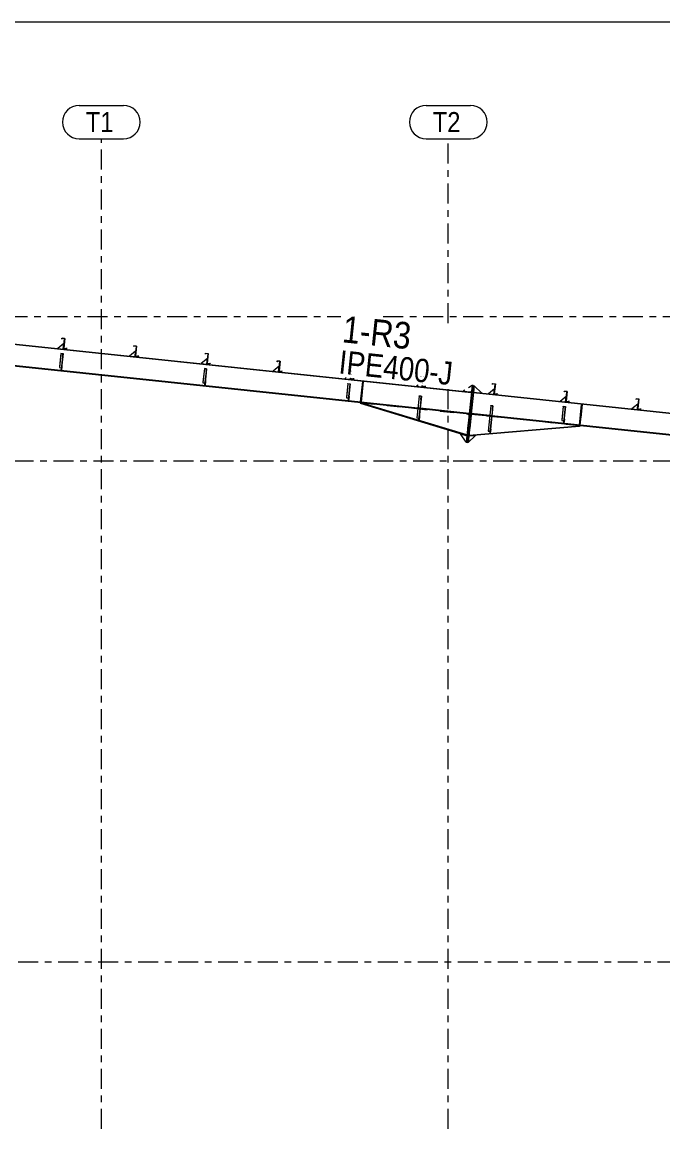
# Model space of a CAD drawing. Header units: millimetres. Extents: x -49 to 773, y -77 to 497.
# Drawn here: x 388.5 to 484.7, y 331.4 to 497.4 of the extents above; entities that cross this region are included whole.
import ezdxf

# ---------------------------------------------------------------- set-up
doc = ezdxf.new("R2010")
doc.units = ezdxf.units.MM
for name, pattern in [('XKITLINE00', [0]), ('XKITLINE02', [4, 2, -2]), ('XKITLINE03', [6, 3, -1, 1, -1])]:
    doc.linetypes.add(name, pattern=pattern)
for name, color, linetype, lineweight in [('DrawingSheet', 5, 'Continuous', 0), ('Part', 2, 'Continuous', 0), ('PartMark', 7, 'Continuous', 0), ('S-grid', 1, 'Continuous', 0)]:
    doc.layers.add(name, color=color, linetype=linetype, lineweight=lineweight)
doc.styles.add('ARIAL', font='ARIAL.TTF')

# ---------------------------------------------------------------- blocks, each defined once
blk = doc.blocks.new('*A371')
at = {"layer": 'Part'}
blk.add_hatch(color=3, dxfattribs=at).paths.add_polyline_path([(458.85, 439.88), (458.86, 439.91), (459.19, 439.87), (459.13, 439.3), (459.11, 439.3), (459.17, 439.85)], flags=17)
blk = doc.blocks.new('*A372')
at = {"layer": 'Part'}
blk.add_hatch(color=3, dxfattribs=at).paths.add_polyline_path([(469.73, 439.77), (469.74, 439.79), (470.07, 439.75), (470.02, 439.33), (470.01, 439.33), (470.05, 439.73)], flags=17)
blk = doc.blocks.new('*A377')
at = {"layer": 'Part'}
blk.add_hatch(color=3, dxfattribs=at).paths.add_polyline_path([(415.87, 445.45), (415.87, 445.47), (416.2, 445.43), (416.16, 445.01), (416.14, 445.02), (416.18, 445.42)], flags=17)
blk = doc.blocks.new('*A378')
at = {"layer": 'Part'}
blk.add_hatch(color=3, dxfattribs=at).paths.add_polyline_path([(394.32, 447.72), (394.32, 447.74), (394.65, 447.71), (394.61, 447.29), (394.59, 447.29), (394.63, 447.69)], flags=17)
blk = doc.blocks.new('*A397')
at = {"layer": 'Part'}
blk.add_hatch(color=3, dxfattribs=at).paths.add_polyline_path([(416.68, 446.17), (416.69, 446.28), (416.71, 446.28), (416.69, 446.15), (416.28, 446.2), (416.44, 447.69), (416.05, 447.73), (416.04, 447.62), (416.03, 447.62), (416.04, 447.75), (416.45, 447.7), (416.3, 446.21)], flags=17)
blk = doc.blocks.new('*A398')
at = {"layer": 'Part'}
blk.add_hatch(color=3, dxfattribs=at).paths.add_polyline_path([(405.91, 447.31), (405.92, 447.42), (405.93, 447.41), (405.92, 447.29), (405.51, 447.33), (405.66, 448.83), (405.28, 448.87), (405.27, 448.76), (405.25, 448.76), (405.27, 448.88), (405.68, 448.84), (405.52, 447.35)], flags=17)
blk = doc.blocks.new('*A399')
at = {"layer": 'Part'}
blk.add_hatch(color=3, dxfattribs=at).paths.add_polyline_path([(405.91, 447.31), (405.92, 447.42), (405.93, 447.41), (405.92, 447.29), (405.51, 447.33), (405.66, 448.83), (405.28, 448.87), (405.27, 448.76), (405.25, 448.76), (405.27, 448.88), (405.68, 448.84), (405.52, 447.35)], flags=17)
blk = doc.blocks.new('*A400')
at = {"layer": 'Part'}
blk.add_hatch(color=3, dxfattribs=at).paths.add_polyline_path([(395.13, 448.44), (395.15, 448.55), (395.16, 448.55), (395.15, 448.43), (394.73, 448.47), (394.89, 449.96), (394.51, 450), (394.49, 449.89), (394.48, 449.9), (394.49, 450.02), (394.91, 449.98), (394.75, 448.48)], flags=17)
blk = doc.blocks.new('*A401')
at = {"layer": 'Part'}
blk.add_hatch(color=3, dxfattribs=at).paths.add_polyline_path([(395.13, 448.44), (395.15, 448.55), (395.16, 448.55), (395.15, 448.43), (394.73, 448.47), (394.89, 449.96), (394.51, 450), (394.49, 449.89), (394.48, 449.9), (394.49, 450.02), (394.91, 449.98), (394.75, 448.48)], flags=17)
blk = doc.blocks.new('*A411')
at = {"layer": 'Part'}
blk.add_hatch(color=3, dxfattribs=at).paths.add_polyline_path([(416.68, 446.17), (416.69, 446.28), (416.71, 446.28), (416.69, 446.15), (416.28, 446.2), (416.44, 447.69), (416.05, 447.73), (416.04, 447.62), (416.03, 447.62), (416.04, 447.75), (416.45, 447.7), (416.3, 446.21)], flags=17)
blk = doc.blocks.new('*A426')
at = {"layer": 'Part'}
blk.add_hatch(color=3, dxfattribs=at).paths.add_polyline_path([(481.32, 439.35), (481.33, 439.46), (481.35, 439.46), (481.34, 439.33), (480.92, 439.38), (481.08, 440.87), (480.69, 440.91), (480.68, 440.8), (480.67, 440.8), (480.68, 440.93), (481.1, 440.89), (480.94, 439.39)], flags=17)
blk = doc.blocks.new('*A427')
at = {"layer": 'Part'}
blk.add_hatch(color=3, dxfattribs=at).paths.add_polyline_path([(481.32, 439.35), (481.33, 439.46), (481.35, 439.46), (481.34, 439.33), (480.92, 439.38), (481.08, 440.87), (480.69, 440.91), (480.68, 440.8), (480.67, 440.8), (480.68, 440.93), (481.1, 440.89), (480.94, 439.39)], flags=17)
blk = doc.blocks.new('*A428')
at = {"layer": 'Part'}
blk.add_hatch(color=3, dxfattribs=at).paths.add_polyline_path([(470.55, 440.49), (470.56, 440.6), (470.58, 440.6), (470.56, 440.47), (470.15, 440.51), (470.31, 442.01), (469.92, 442.05), (469.91, 441.94), (469.89, 441.94), (469.91, 442.07), (470.32, 442.02), (470.16, 440.53)], flags=17)
blk = doc.blocks.new('*A429')
at = {"layer": 'Part'}
blk.add_hatch(color=3, dxfattribs=at).paths.add_polyline_path([(470.55, 440.49), (470.56, 440.6), (470.58, 440.6), (470.56, 440.47), (470.15, 440.51), (470.31, 442.01), (469.92, 442.05), (469.91, 441.94), (469.89, 441.94), (469.91, 442.07), (470.32, 442.02), (470.16, 440.53)], flags=17)
blk = doc.blocks.new('*A430')
at = {"layer": 'Part'}
blk.add_hatch(color=3, dxfattribs=at).paths.add_polyline_path([(459.78, 441.62), (459.79, 441.73), (459.8, 441.73), (459.79, 441.61), (459.37, 441.65), (459.53, 443.14), (459.15, 443.19), (459.14, 443.08), (459.12, 443.08), (459.13, 443.2), (459.55, 443.16), (459.39, 441.66)], flags=17)
blk = doc.blocks.new('*A431')
at = {"layer": 'Part'}
blk.add_hatch(color=3, dxfattribs=at).paths.add_polyline_path([(459.78, 441.62), (459.79, 441.73), (459.8, 441.73), (459.79, 441.61), (459.37, 441.65), (459.53, 443.14), (459.15, 443.19), (459.14, 443.08), (459.12, 443.08), (459.13, 443.2), (459.55, 443.16), (459.39, 441.66)], flags=17)
blk = doc.blocks.new('*A434')
at = {"layer": 'Part'}
blk.add_hatch(color=3, dxfattribs=at).paths.add_polyline_path([(449, 442.76), (449.01, 442.87), (449.03, 442.87), (449.02, 442.74), (448.6, 442.79), (448.76, 444.28), (448.37, 444.32), (448.36, 444.21), (448.35, 444.21), (448.36, 444.34), (448.77, 444.29), (448.62, 442.8)], flags=17)
blk = doc.blocks.new('*A435')
at = {"layer": 'Part'}
blk.add_hatch(color=3, dxfattribs=at).paths.add_polyline_path([(449, 442.76), (449.01, 442.87), (449.03, 442.87), (449.02, 442.74), (448.6, 442.79), (448.76, 444.28), (448.37, 444.32), (448.36, 444.21), (448.35, 444.21), (448.36, 444.34), (448.77, 444.29), (448.62, 442.8)], flags=17)
blk = doc.blocks.new('*A436')
at = {"layer": 'Part'}
blk.add_hatch(color=3, dxfattribs=at).paths.add_polyline_path([(438.23, 443.9), (438.24, 444.01), (438.25, 444), (438.24, 443.88), (437.83, 443.92), (437.98, 445.42), (437.6, 445.46), (437.59, 445.35), (437.57, 445.35), (437.59, 445.47), (438, 445.43), (437.84, 443.94)], flags=17)
blk = doc.blocks.new('*A437')
at = {"layer": 'Part'}
blk.add_hatch(color=3, dxfattribs=at).paths.add_polyline_path([(438.23, 443.9), (438.24, 444.01), (438.25, 444), (438.24, 443.88), (437.83, 443.92), (437.98, 445.42), (437.6, 445.46), (437.59, 445.35), (437.57, 445.35), (437.59, 445.47), (438, 445.43), (437.84, 443.94)], flags=17)
blk = doc.blocks.new('*A438')
at = {"layer": 'Part'}
blk.add_hatch(color=3, dxfattribs=at).paths.add_polyline_path([(427.45, 445.03), (427.47, 445.14), (427.48, 445.14), (427.47, 445.02), (427.05, 445.06), (427.21, 446.55), (426.83, 446.59), (426.82, 446.48), (426.8, 446.49), (426.81, 446.61), (427.23, 446.57), (427.07, 445.07)], flags=17)
blk = doc.blocks.new('*A439')
at = {"layer": 'Part'}
blk.add_hatch(color=3, dxfattribs=at).paths.add_polyline_path([(427.45, 445.03), (427.47, 445.14), (427.48, 445.14), (427.47, 445.02), (427.05, 445.06), (427.21, 446.55), (426.83, 446.59), (426.82, 446.48), (426.8, 446.49), (426.81, 446.61), (427.23, 446.57), (427.07, 445.07)], flags=17)
blk = doc.blocks.new('*A440')
at = {"layer": 'Part'}
blk.add_hatch(color=3, dxfattribs=at).paths.add_polyline_path([(437.41, 443.18), (437.42, 443.2), (437.75, 443.16), (437.7, 442.74), (437.69, 442.74), (437.73, 443.14)], flags=17)
blk = doc.blocks.new('*A441')
at = {"layer": 'Part'}
blk.add_hatch(color=3, dxfattribs=at).paths.add_polyline_path([(448.11, 441.33), (448.12, 441.36), (448.45, 441.32), (448.39, 440.8), (448.38, 440.81), (448.43, 441.3)], flags=17)
blk = doc.blocks.new('*A442')
at = {"layer": 'DrawingSheet', "color": 5, "linetype": 'XKITLINE00', "lineweight": 0}
blk.add_line((773.26, 497.45), (-46.74, 497.45), dxfattribs=at)
blk = doc.blocks.new('*A1452')
at = {"layer": 'S-grid', "color": 1, "linetype": 'XKITLINE03', "lineweight": 0}
for p, q in [((260.3, 453.28), (436.33, 453.28)), ((442.7, 453.28), (570.36, 453.28))]:
    blk.add_line(p, q, dxfattribs=at)
blk = doc.blocks.new('*A1453')
at = {"layer": 'S-grid', "color": 1, "linetype": 'XKITLINE03', "lineweight": 0}
blk.add_line((-8.77, 431.61), (570.36, 431.61), dxfattribs=at)
blk = doc.blocks.new('*A1454')
at = {"layer": 'S-grid', "color": 1, "linetype": 'XKITLINE03', "lineweight": 0}
blk.add_line((57.91, 356.41), (570.36, 356.41), dxfattribs=at)
blk = doc.blocks.new('*A1734')
at = {"layer": 'S-grid', "color": 1, "linetype": 'XKITLINE03', "lineweight": 0}
for p, q in [((452.48, 452.25), (452.48, 479.95)), ((452.48, 331.35), (452.48, 442.5))]:
    blk.add_line(p, q, dxfattribs=at)
at = {"layer": 'S-grid', "color": 3, "style": 'ARIAL', "width": 0.85}
blk.add_text('T2', height=3, dxfattribs=at).set_placement((450.15, 480.95))
blk = doc.blocks.new('*A1735')
at = {"layer": 'S-grid', "color": 1, "linetype": 'XKITLINE03', "lineweight": 0}
blk.add_line((400.4, 331.35), (400.4, 479.95), dxfattribs=at)
at = {"layer": 'S-grid', "color": 3, "style": 'ARIAL', "width": 0.85}
blk.add_text('T1', height=3, dxfattribs=at).set_placement((398.06, 480.95))
blk = doc.blocks.new('*A1738')
at = {"layer": 'Part', "color": 7, "linetype": 'XKITLINE02', "lineweight": 0}
for p, q in [((383.3, 449.48), (382.98, 446.38)), ((383.31, 449.51), (383.31, 449.59)), ((455.95, 441.93), (455.6, 438.61)), ((448.24, 439.39), (447.91, 439.42)), ((448.25, 439.5), (447.92, 439.53))]:
    blk.add_line(p, q, dxfattribs=at)
at = {"layer": 'Part', "color": 2, "linetype": 'XKITLINE00', "lineweight": 0}
for p, q in [((383.31, 449.51), (383.3, 449.48)), ((455.94, 441.82), (383.3, 449.48)), ((383.31, 449.59), (455.95, 441.93)), ((382.98, 446.38), (382.96, 446.28)), ((447.91, 439.42), (382.96, 446.28)), ((447.92, 439.53), (382.98, 446.38)), ((455.6, 438.61), (448.24, 439.39)), ((455.61, 438.72), (448.25, 439.5))]:
    blk.add_line(p, q, dxfattribs=at)
blk = doc.blocks.new('*A1740')
at = {"layer": 'Part', "color": 7, "linetype": 'XKITLINE02', "lineweight": 0}
for p, q in [((455.93, 438.58), (456.28, 441.89)), ((459.02, 438.25), (458.68, 438.29)), ((459.03, 438.36), (458.7, 438.4)), ((555.37, 431.44), (551.62, 428.49)), ((545.2, 429.16), (544.87, 429.2)), ((545.22, 429.27), (544.88, 429.31))]:
    blk.add_line(p, q, dxfattribs=at)
at = {"layer": 'Part', "color": 2, "linetype": 'XKITLINE00', "lineweight": 0}
for p, q in [((456.28, 441.89), (555.37, 431.44)), ((555.25, 431.35), (456.27, 441.79)), ((458.68, 438.29), (455.93, 438.58)), ((458.7, 438.4), (455.94, 438.69)), ((544.87, 429.2), (459.02, 438.25)), ((544.88, 429.31), (459.03, 438.36)), ((551.62, 428.49), (545.2, 429.16)), ((551.74, 428.58), (545.22, 429.27))]:
    blk.add_line(p, q, dxfattribs=at)
blk = doc.blocks.new('*A1759')
at = {"layer": 'Part', "color": 2, "linetype": 'XKITLINE00', "lineweight": 0}
for p, q in [((456.05, 438.57), (455.92, 438.46)), ((455.6, 435.46), (472.19, 436.86)), ((472.19, 436.86), (472.2, 436.76)), ((472.2, 436.76), (455.59, 435.35))]:
    blk.add_line(p, q, dxfattribs=at)
at = {"layer": 'Part', "color": 7, "linetype": 'XKITLINE02', "lineweight": 0}
for p, q in [((472.19, 436.86), (456.05, 438.57)), ((455.92, 438.46), (455.59, 435.35))]:
    blk.add_line(p, q, dxfattribs=at)
blk = doc.blocks.new('*A1760')
at = {"layer": 'Part', "color": 2, "linetype": 'XKITLINE00', "lineweight": 0}
for p, q in [((458.79, 436.15), (458.75, 435.72)), ((458.86, 436.34), (458.79, 435.73)), ((458.81, 436.35), (458.86, 436.34))]:
    blk.add_line(p, q, dxfattribs=at)
at = {"layer": 'Part', "color": 7, "linetype": 'XKITLINE02', "lineweight": 0}
for p, q in [((458.79, 435.72), (458.75, 435.72)), ((458.76, 435.85), (458.8, 435.84)), ((458.79, 436.15), (458.81, 436.35)), ((458.79, 435.73), (458.79, 435.72))]:
    blk.add_line(p, q, dxfattribs=at)
blk = doc.blocks.new('*A1761')
at = {"layer": 'Part', "color": 7, "linetype": 'XKITLINE02', "lineweight": 0}
for p, q in [((458.81, 436.35), (458.75, 435.72)), ((458.75, 435.72), (458.79, 435.72)), ((458.76, 435.85), (458.8, 435.84)), ((458.79, 435.72), (458.86, 436.34)), ((458.86, 436.34), (458.81, 436.35))]:
    blk.add_line(p, q, dxfattribs=at)
blk = doc.blocks.new('*A1762')
at = {"layer": 'Part', "color": 2, "linetype": 'XKITLINE00', "lineweight": 0}
blk.add_line((456.59, 435.43), (455.48, 434.35), dxfattribs=at)
at = {"layer": 'Part', "color": 7, "linetype": 'XKITLINE02', "lineweight": 0}
for p, q in [((455.48, 434.35), (455.59, 435.35)), ((455.59, 435.35), (456.59, 435.43))]:
    blk.add_line(p, q, dxfattribs=at)
blk = doc.blocks.new('*A1763')
at = {"layer": 'Part', "color": 2, "linetype": 'XKITLINE00', "lineweight": 0}
blk.add_line((455.15, 434.39), (454.3, 435.67), dxfattribs=at)
at = {"layer": 'Part', "color": 7, "linetype": 'XKITLINE02', "lineweight": 0}
for p, q in [((454.3, 435.67), (455.26, 435.38)), ((455.26, 435.38), (455.15, 434.39))]:
    blk.add_line(p, q, dxfattribs=at)
blk = doc.blocks.new('*A1764')
at = {"layer": 'Part', "color": 2, "linetype": 'XKITLINE00', "lineweight": 0}
for p, q in [((469.8, 437.22), (469.84, 437.59)), ((469.91, 437.84), (469.84, 437.22)), ((469.87, 437.85), (469.91, 437.84))]:
    blk.add_line(p, q, dxfattribs=at)
at = {"layer": 'Part', "color": 7, "linetype": 'XKITLINE02', "lineweight": 0}
for p, q in [((469.84, 437.22), (469.8, 437.22)), ((469.81, 437.35), (469.86, 437.34)), ((469.84, 437.59), (469.87, 437.85))]:
    blk.add_line(p, q, dxfattribs=at)
blk = doc.blocks.new('*A1765')
at = {"layer": 'Part', "color": 7, "linetype": 'XKITLINE02', "lineweight": 0}
for p, q in [((469.87, 437.85), (469.8, 437.22)), ((469.8, 437.22), (469.84, 437.22)), ((469.81, 437.35), (469.86, 437.34)), ((469.84, 437.22), (469.91, 437.84)), ((469.91, 437.84), (469.87, 437.85))]:
    blk.add_line(p, q, dxfattribs=at)
blk = doc.blocks.new('*A1766')
at = {"layer": 'Part', "color": 2, "linetype": 'XKITLINE00', "lineweight": 0}
for p, q in [((455.32, 434.37), (456.22, 442.91)), ((456.38, 442.89), (455.48, 434.35)), ((456.22, 442.91), (456.38, 442.89)), ((455.48, 434.35), (455.32, 434.37))]:
    blk.add_line(p, q, dxfattribs=at)
blk = doc.blocks.new('*A1767')
at = {"layer": 'Part', "color": 2, "linetype": 'XKITLINE00', "lineweight": 0}
for p, q in [((456.05, 442.92), (455.15, 434.39)), ((455.32, 434.37), (456.22, 442.91)), ((456.22, 442.91), (456.05, 442.92)), ((455.15, 434.39), (455.32, 434.37))]:
    blk.add_line(p, q, dxfattribs=at)
blk = doc.blocks.new('*A1768')
at = {"layer": 'Part', "color": 7, "linetype": 'XKITLINE02', "lineweight": 0}
for p, q in [((456.29, 442.02), (456.38, 442.89)), ((456.4, 441.88), (457.52, 441.76))]:
    blk.add_line(p, q, dxfattribs=at)
at = {"layer": 'Part', "color": 2, "linetype": 'XKITLINE00', "lineweight": 0}
for p, q in [((456.4, 441.88), (456.29, 442.02)), ((457.52, 441.76), (456.38, 442.89))]:
    blk.add_line(p, q, dxfattribs=at)
blk = doc.blocks.new('*A1769')
at = {"layer": 'Part', "color": 2, "linetype": 'XKITLINE00', "lineweight": 0}
for p, q in [((454.97, 442.23), (454.71, 442.06)), ((456.05, 442.92), (455.51, 442.58)), ((455.82, 441.94), (455.96, 442.05))]:
    blk.add_line(p, q, dxfattribs=at)
at = {"layer": 'Part', "color": 7, "linetype": 'XKITLINE02', "lineweight": 0}
for p, q in [((454.71, 442.06), (455.82, 441.94)), ((456.05, 442.92), (455.96, 442.05))]:
    blk.add_line(p, q, dxfattribs=at)
blk = doc.blocks.new('*A1770')
at = {"layer": 'Part', "color": 2, "linetype": 'XKITLINE00', "lineweight": 0}
blk.add_line((459.41, 442.4), (458.5, 441.66), dxfattribs=at)
at = {"layer": 'Part', "color": 7, "linetype": 'XKITLINE02', "lineweight": 0}
for p, q in [((459.32, 441.57), (459.41, 442.4)), ((458.5, 441.66), (459.32, 441.57))]:
    blk.add_line(p, q, dxfattribs=at)
blk = doc.blocks.new('*A1771')
at = {"layer": 'Part', "color": 2, "linetype": 'XKITLINE00', "lineweight": 0}
for p, q in [((459.48, 443.06), (459.32, 441.57)), ((459.52, 443.06), (459.48, 443.06)), ((459.37, 441.65), (459.37, 441.57))]:
    blk.add_line(p, q, dxfattribs=at)
at = {"layer": 'Part', "color": 7, "linetype": 'XKITLINE02', "lineweight": 0}
for p, q in [((459.37, 441.65), (459.52, 443.06)), ((459.37, 441.57), (459.32, 441.57))]:
    blk.add_line(p, q, dxfattribs=at)
blk = doc.blocks.new('*A1772')
at = {"layer": 'Part', "color": 2, "linetype": 'XKITLINE00', "lineweight": 0}
for p, q in [((458.85, 439.88), (458.45, 436.07)), ((459.11, 439.3), (458.75, 435.86)), ((459.19, 439.87), (458.79, 436.15)), ((458.85, 439.88), (458.86, 439.91)), ((459.17, 439.85), (458.85, 439.88)), ((458.86, 439.91), (459.19, 439.87)), ((459.11, 439.3), (459.17, 439.85)), ((459.11, 439.3), (459.13, 439.3)), ((458.45, 436.07), (458.77, 436.04)), ((458.75, 435.86), (458.76, 435.86))]:
    blk.add_line(p, q, dxfattribs=at)
at = {"layer": 'Part', "color": 7, "linetype": 'XKITLINE02', "lineweight": 0}
for p, q in [((458.45, 436.08), (458.78, 436.05)), ((458.76, 435.86), (458.79, 436.15))]:
    blk.add_line(p, q, dxfattribs=at)
blk = doc.blocks.new('*A1773')
at = {"layer": 'Part', "color": 2, "linetype": 'XKITLINE00', "lineweight": 0}
for p, q in [((481.03, 440.79), (480.87, 439.3)), ((481.07, 440.79), (481.03, 440.79)), ((480.92, 439.38), (480.91, 439.3))]:
    blk.add_line(p, q, dxfattribs=at)
at = {"layer": 'Part', "color": 7, "linetype": 'XKITLINE02', "lineweight": 0}
for p, q in [((480.92, 439.38), (481.07, 440.79)), ((480.91, 439.3), (480.87, 439.3))]:
    blk.add_line(p, q, dxfattribs=at)
blk = doc.blocks.new('*A1774')
at = {"layer": 'Part', "color": 2, "linetype": 'XKITLINE00', "lineweight": 0}
blk.add_line((480.96, 440.13), (480.04, 439.39), dxfattribs=at)
at = {"layer": 'Part', "color": 7, "linetype": 'XKITLINE02', "lineweight": 0}
for p, q in [((480.04, 439.39), (480.87, 439.3)), ((480.87, 439.3), (480.96, 440.13))]:
    blk.add_line(p, q, dxfattribs=at)
blk = doc.blocks.new('*A1775')
at = {"layer": 'Part', "color": 2, "linetype": 'XKITLINE00', "lineweight": 0}
blk.add_line((470.19, 441.27), (469.27, 440.52), dxfattribs=at)
at = {"layer": 'Part', "color": 7, "linetype": 'XKITLINE02', "lineweight": 0}
for p, q in [((469.27, 440.52), (470.1, 440.44)), ((470.1, 440.44), (470.19, 441.27))]:
    blk.add_line(p, q, dxfattribs=at)
blk = doc.blocks.new('*A1776')
at = {"layer": 'Part', "color": 2, "linetype": 'XKITLINE00', "lineweight": 0}
for p, q in [((470.26, 441.93), (470.1, 440.44)), ((470.3, 441.92), (470.26, 441.93)), ((470.15, 440.51), (470.14, 440.43))]:
    blk.add_line(p, q, dxfattribs=at)
at = {"layer": 'Part', "color": 7, "linetype": 'XKITLINE02', "lineweight": 0}
for p, q in [((470.15, 440.51), (470.3, 441.92)), ((470.14, 440.43), (470.1, 440.44))]:
    blk.add_line(p, q, dxfattribs=at)
blk = doc.blocks.new('*A1777')
at = {"layer": 'Part', "color": 2, "linetype": 'XKITLINE00', "lineweight": 0}
for p, q in [((469.73, 439.77), (469.51, 437.65)), ((469.73, 439.77), (469.74, 439.79)), ((470.05, 439.73), (469.73, 439.77)), ((469.74, 439.79), (470.07, 439.75)), ((470.01, 439.33), (469.8, 437.37)), ((470.07, 439.75), (469.84, 437.59)), ((470.01, 439.33), (470.05, 439.73)), ((470.02, 439.33), (470.01, 439.33)), ((469.51, 437.65), (469.83, 437.61)), ((469.8, 437.37), (469.82, 437.36))]:
    blk.add_line(p, q, dxfattribs=at)
at = {"layer": 'Part', "color": 7, "linetype": 'XKITLINE02', "lineweight": 0}
for p, q in [((469.51, 437.66), (469.84, 437.63)), ((469.84, 437.59), (469.82, 437.36))]:
    blk.add_line(p, q, dxfattribs=at)
blk = doc.blocks.new('*A1778')
at = {"layer": 'Part', "color": 2, "linetype": 'XKITLINE00', "lineweight": 0}
for p, q in [((472.16, 436.98), (472.48, 440.08)), ((472.57, 440.07), (472.24, 436.97))]:
    blk.add_line(p, q, dxfattribs=at)
at = {"layer": 'Part', "color": 7, "linetype": 'XKITLINE02', "lineweight": 0}
for p, q in [((472.47, 439.95), (472.55, 439.94)), ((472.48, 440.08), (472.57, 440.07)), ((472.16, 436.98), (472.24, 436.97)), ((472.17, 437.1), (472.25, 437.09))]:
    blk.add_line(p, q, dxfattribs=at)
blk = doc.blocks.new('*A1779')
at = {"layer": 'Part', "color": 7, "linetype": 'XKITLINE02', "lineweight": 0}
for p, q in [((472.48, 440.08), (472.16, 436.98)), ((472.57, 440.07), (472.24, 436.97)), ((472.47, 439.95), (472.55, 439.94)), ((472.48, 440.08), (472.57, 440.07)), ((472.24, 436.97), (472.16, 436.98)), ((472.25, 437.09), (472.17, 437.1))]:
    blk.add_line(p, q, dxfattribs=at)
blk = doc.blocks.new('*A1780')
at = {"layer": 'Part', "color": 7, "linetype": 'XKITLINE02', "lineweight": 0}
for p, q in [((458.86, 439.91), (458.45, 436.07)), ((459.17, 439.85), (458.75, 435.86)), ((458.76, 435.86), (459.19, 439.87)), ((458.45, 436.08), (458.78, 436.05)), ((458.45, 436.07), (458.77, 436.04)), ((458.75, 435.86), (458.76, 435.86))]:
    blk.add_line(p, q, dxfattribs=at)
blk = doc.blocks.new('*A1781')
at = {"layer": 'Part', "color": 7, "linetype": 'XKITLINE02', "lineweight": 0}
for p, q in [((469.74, 439.79), (469.51, 437.65)), ((470.05, 439.73), (469.8, 437.37)), ((469.82, 437.36), (470.07, 439.75)), ((469.51, 437.66), (469.84, 437.63)), ((469.51, 437.65), (469.83, 437.61)), ((469.8, 437.37), (469.82, 437.36))]:
    blk.add_line(p, q, dxfattribs=at)
blk = doc.blocks.new('*A1823')
at = {"layer": 'Part', "color": 7, "linetype": 'XKITLINE02', "lineweight": 0}
for p, q in [((416, 443.53), (415.93, 442.91)), ((415.97, 442.9), (416.04, 443.52)), ((416.04, 443.52), (416, 443.53)), ((415.93, 442.91), (415.97, 442.9)), ((415.95, 443.03), (415.99, 443.03))]:
    blk.add_line(p, q, dxfattribs=at)
blk = doc.blocks.new('*A1824')
at = {"layer": 'Part', "color": 7, "linetype": 'XKITLINE02', "lineweight": 0}
for p, q in [((415.97, 443.27), (416, 443.53)), ((415.97, 442.9), (415.93, 442.91)), ((415.95, 443.03), (415.99, 443.03))]:
    blk.add_line(p, q, dxfattribs=at)
at = {"layer": 'Part', "color": 2, "linetype": 'XKITLINE00', "lineweight": 0}
for p, q in [((416.04, 443.52), (415.97, 442.9)), ((416, 443.53), (416.04, 443.52)), ((415.93, 442.91), (415.97, 443.27))]:
    blk.add_line(p, q, dxfattribs=at)
blk = doc.blocks.new('*A1825')
at = {"layer": 'Part', "color": 7, "linetype": 'XKITLINE02', "lineweight": 0}
for p, q in [((394.45, 445.8), (394.39, 445.18)), ((394.39, 445.18), (394.43, 445.17)), ((394.4, 445.3), (394.44, 445.3)), ((394.43, 445.17), (394.49, 445.8)), ((394.49, 445.8), (394.45, 445.8))]:
    blk.add_line(p, q, dxfattribs=at)
blk = doc.blocks.new('*A1826')
at = {"layer": 'Part', "color": 2, "linetype": 'XKITLINE00', "lineweight": 0}
for p, q in [((394.39, 445.18), (394.42, 445.54)), ((394.49, 445.8), (394.43, 445.17)), ((394.45, 445.8), (394.49, 445.8))]:
    blk.add_line(p, q, dxfattribs=at)
at = {"layer": 'Part', "color": 7, "linetype": 'XKITLINE02', "lineweight": 0}
for p, q in [((394.43, 445.17), (394.39, 445.18)), ((394.4, 445.3), (394.44, 445.3)), ((394.42, 445.54), (394.45, 445.8))]:
    blk.add_line(p, q, dxfattribs=at)
blk = doc.blocks.new('*A1827')
at = {"layer": 'Part', "color": 2, "linetype": 'XKITLINE00', "lineweight": 0}
blk.add_line((416.32, 446.95), (415.4, 446.21), dxfattribs=at)
at = {"layer": 'Part', "color": 7, "linetype": 'XKITLINE02', "lineweight": 0}
for p, q in [((416.23, 446.12), (416.32, 446.95)), ((415.4, 446.21), (416.23, 446.12))]:
    blk.add_line(p, q, dxfattribs=at)
blk = doc.blocks.new('*A1828')
at = {"layer": 'Part', "color": 2, "linetype": 'XKITLINE00', "lineweight": 0}
for p, q in [((416.39, 447.61), (416.23, 446.12)), ((416.43, 447.61), (416.39, 447.61)), ((416.28, 446.2), (416.27, 446.11))]:
    blk.add_line(p, q, dxfattribs=at)
at = {"layer": 'Part', "color": 7, "linetype": 'XKITLINE02', "lineweight": 0}
for p, q in [((416.28, 446.2), (416.43, 447.61)), ((416.27, 446.11), (416.23, 446.12))]:
    blk.add_line(p, q, dxfattribs=at)
blk = doc.blocks.new('*A1829')
at = {"layer": 'Part', "color": 7, "linetype": 'XKITLINE02', "lineweight": 0}
for p, q in [((415.87, 445.47), (415.64, 443.33)), ((416.18, 445.42), (415.93, 443.05)), ((415.95, 443.05), (416.2, 445.43)), ((415.64, 443.34), (415.98, 443.31)), ((415.64, 443.33), (415.96, 443.3)), ((415.93, 443.05), (415.95, 443.05))]:
    blk.add_line(p, q, dxfattribs=at)
blk = doc.blocks.new('*A1830')
at = {"layer": 'Part', "color": 2, "linetype": 'XKITLINE00', "lineweight": 0}
for p, q in [((415.87, 445.45), (415.64, 443.33)), ((415.87, 445.45), (415.87, 445.47)), ((415.87, 445.47), (416.2, 445.43)), ((416.18, 445.42), (415.87, 445.45)), ((416.2, 445.43), (415.97, 443.27)), ((416.14, 445.02), (416.18, 445.42)), ((416.14, 445.02), (415.93, 443.05)), ((416.16, 445.01), (416.14, 445.02)), ((415.64, 443.33), (415.96, 443.3)), ((415.93, 443.05), (415.95, 443.05))]:
    blk.add_line(p, q, dxfattribs=at)
at = {"layer": 'Part', "color": 7, "linetype": 'XKITLINE02', "lineweight": 0}
for p, q in [((415.64, 443.34), (415.98, 443.31)), ((415.97, 443.27), (415.95, 443.05))]:
    blk.add_line(p, q, dxfattribs=at)
blk = doc.blocks.new('*A1831')
at = {"layer": 'Part', "color": 2, "linetype": 'XKITLINE00', "lineweight": 0}
blk.add_line((405.54, 448.08), (404.63, 447.34), dxfattribs=at)
at = {"layer": 'Part', "color": 7, "linetype": 'XKITLINE02', "lineweight": 0}
for p, q in [((404.63, 447.34), (405.46, 447.25)), ((405.46, 447.25), (405.54, 448.08))]:
    blk.add_line(p, q, dxfattribs=at)
blk = doc.blocks.new('*A1832')
at = {"layer": 'Part', "color": 2, "linetype": 'XKITLINE00', "lineweight": 0}
for p, q in [((405.61, 448.75), (405.46, 447.25)), ((405.66, 448.74), (405.61, 448.75)), ((405.51, 447.33), (405.5, 447.25))]:
    blk.add_line(p, q, dxfattribs=at)
at = {"layer": 'Part', "color": 7, "linetype": 'XKITLINE02', "lineweight": 0}
for p, q in [((405.51, 447.33), (405.66, 448.74)), ((405.5, 447.25), (405.46, 447.25))]:
    blk.add_line(p, q, dxfattribs=at)
blk = doc.blocks.new('*A1833')
at = {"layer": 'Part', "color": 2, "linetype": 'XKITLINE00', "lineweight": 0}
blk.add_line((394.77, 449.22), (393.85, 448.48), dxfattribs=at)
at = {"layer": 'Part', "color": 7, "linetype": 'XKITLINE02', "lineweight": 0}
for p, q in [((393.85, 448.48), (394.68, 448.39)), ((394.68, 448.39), (394.77, 449.22))]:
    blk.add_line(p, q, dxfattribs=at)
blk = doc.blocks.new('*A1834')
at = {"layer": 'Part', "color": 2, "linetype": 'XKITLINE00', "lineweight": 0}
for p, q in [((394.84, 449.88), (394.68, 448.39)), ((394.73, 448.47), (394.72, 448.39)), ((394.88, 449.88), (394.84, 449.88))]:
    blk.add_line(p, q, dxfattribs=at)
at = {"layer": 'Part', "color": 7, "linetype": 'XKITLINE02', "lineweight": 0}
for p, q in [((394.73, 448.47), (394.88, 449.88)), ((394.72, 448.39), (394.68, 448.39))]:
    blk.add_line(p, q, dxfattribs=at)
blk = doc.blocks.new('*A1835')
at = {"layer": 'Part', "color": 7, "linetype": 'XKITLINE02', "lineweight": 0}
for p, q in [((394.32, 447.74), (394.1, 445.6)), ((394.63, 447.69), (394.38, 445.32)), ((394.4, 445.32), (394.65, 447.71)), ((394.1, 445.62), (394.43, 445.58)), ((394.1, 445.6), (394.41, 445.57)), ((394.38, 445.32), (394.4, 445.32))]:
    blk.add_line(p, q, dxfattribs=at)
blk = doc.blocks.new('*A1836')
at = {"layer": 'Part', "color": 2, "linetype": 'XKITLINE00', "lineweight": 0}
for p, q in [((394.32, 447.72), (394.1, 445.6)), ((394.32, 447.72), (394.32, 447.74)), ((394.32, 447.74), (394.65, 447.71)), ((394.63, 447.69), (394.32, 447.72)), ((394.59, 447.29), (394.38, 445.32)), ((394.65, 447.71), (394.42, 445.54)), ((394.59, 447.29), (394.63, 447.69)), ((394.59, 447.29), (394.61, 447.29)), ((394.1, 445.6), (394.41, 445.57)), ((394.38, 445.32), (394.4, 445.32))]:
    blk.add_line(p, q, dxfattribs=at)
at = {"layer": 'Part', "color": 7, "linetype": 'XKITLINE02', "lineweight": 0}
for p, q in [((394.1, 445.62), (394.43, 445.58)), ((394.4, 445.32), (394.42, 445.54))]:
    blk.add_line(p, q, dxfattribs=at)
blk = doc.blocks.new('*A1882')
at = {"layer": 'Part', "color": 2, "linetype": 'XKITLINE00', "lineweight": 0}
for p, q in [((416.03, 447.62), (416.04, 447.75)), ((416.04, 447.62), (416.03, 447.62)), ((416.04, 447.75), (416.45, 447.7)), ((416.05, 447.73), (416.04, 447.62)), ((416.44, 447.69), (416.05, 447.73)), ((416.28, 446.2), (416.44, 447.69)), ((416.45, 447.7), (416.3, 446.21)), ((416.69, 446.15), (416.28, 446.2)), ((416.3, 446.21), (416.68, 446.17)), ((416.68, 446.17), (416.69, 446.28)), ((416.69, 446.28), (416.71, 446.28)), ((416.71, 446.28), (416.69, 446.15))]:
    blk.add_line(p, q, dxfattribs=at)
blk = doc.blocks.new('*A1883')
at = {"layer": 'Part', "color": 2, "linetype": 'XKITLINE00', "lineweight": 0}
for p, q in [((405.25, 448.76), (405.27, 448.88)), ((405.27, 448.76), (405.25, 448.76)), ((405.27, 448.88), (405.68, 448.84)), ((405.28, 448.87), (405.27, 448.76)), ((405.66, 448.83), (405.28, 448.87)), ((405.51, 447.33), (405.66, 448.83)), ((405.68, 448.84), (405.52, 447.35)), ((405.92, 447.29), (405.51, 447.33)), ((405.52, 447.35), (405.91, 447.31)), ((405.91, 447.31), (405.92, 447.42)), ((405.92, 447.42), (405.93, 447.41)), ((405.93, 447.41), (405.92, 447.29))]:
    blk.add_line(p, q, dxfattribs=at)
blk = doc.blocks.new('*A1884')
at = {"layer": 'Part', "color": 2, "linetype": 'XKITLINE00', "lineweight": 0}
for p, q in [((405.25, 448.76), (405.27, 448.88)), ((405.27, 448.76), (405.25, 448.76)), ((405.27, 448.88), (405.68, 448.84)), ((405.28, 448.87), (405.27, 448.76)), ((405.66, 448.83), (405.28, 448.87)), ((405.51, 447.33), (405.66, 448.83)), ((405.68, 448.84), (405.52, 447.35)), ((405.92, 447.29), (405.51, 447.33)), ((405.52, 447.35), (405.91, 447.31)), ((405.91, 447.31), (405.92, 447.42)), ((405.92, 447.42), (405.93, 447.41)), ((405.93, 447.41), (405.92, 447.29))]:
    blk.add_line(p, q, dxfattribs=at)
blk = doc.blocks.new('*A1885')
at = {"layer": 'Part', "color": 2, "linetype": 'XKITLINE00', "lineweight": 0}
for p, q in [((394.48, 449.9), (394.49, 450.02)), ((394.49, 449.89), (394.48, 449.9)), ((394.49, 450.02), (394.91, 449.98)), ((394.51, 450), (394.49, 449.89)), ((394.89, 449.96), (394.51, 450)), ((394.73, 448.47), (394.89, 449.96)), ((395.15, 448.43), (394.73, 448.47)), ((394.91, 449.98), (394.75, 448.48)), ((394.75, 448.48), (395.13, 448.44)), ((395.13, 448.44), (395.15, 448.55)), ((395.15, 448.55), (395.16, 448.55)), ((395.16, 448.55), (395.15, 448.43))]:
    blk.add_line(p, q, dxfattribs=at)
blk = doc.blocks.new('*A1886')
at = {"layer": 'Part', "color": 2, "linetype": 'XKITLINE00', "lineweight": 0}
for p, q in [((394.48, 449.9), (394.49, 450.02)), ((394.49, 449.89), (394.48, 449.9)), ((394.49, 450.02), (394.91, 449.98)), ((394.51, 450), (394.49, 449.89)), ((394.89, 449.96), (394.51, 450)), ((394.73, 448.47), (394.89, 449.96)), ((395.15, 448.43), (394.73, 448.47)), ((394.91, 449.98), (394.75, 448.48)), ((394.75, 448.48), (395.13, 448.44)), ((395.13, 448.44), (395.15, 448.55)), ((395.15, 448.55), (395.16, 448.55)), ((395.16, 448.55), (395.15, 448.43))]:
    blk.add_line(p, q, dxfattribs=at)
blk = doc.blocks.new('*A1918')
at = {"layer": 'Part', "color": 2, "linetype": 'XKITLINE00', "lineweight": 0}
for p, q in [((416.03, 447.62), (416.04, 447.75)), ((416.04, 447.62), (416.03, 447.62)), ((416.04, 447.75), (416.45, 447.7)), ((416.05, 447.73), (416.04, 447.62)), ((416.44, 447.69), (416.05, 447.73)), ((416.28, 446.2), (416.44, 447.69)), ((416.45, 447.7), (416.3, 446.21)), ((416.69, 446.15), (416.28, 446.2)), ((416.3, 446.21), (416.68, 446.17)), ((416.68, 446.17), (416.69, 446.28)), ((416.69, 446.28), (416.71, 446.28)), ((416.71, 446.28), (416.69, 446.15))]:
    blk.add_line(p, q, dxfattribs=at)
blk = doc.blocks.new('*A1919')
at = {"layer": 'S-grid', "color": 1, "linetype": 'XKITLINE00', "lineweight": 0}
for p, q in [((397.06, 484.95), (403.73, 484.95)), ((397.06, 479.95), (403.73, 479.95))]:
    blk.add_line(p, q, dxfattribs=at)
for centre, start, end in [((397.06, 482.45), 90, 270), ((403.73, 482.45), 270, 90)]:
    blk.add_arc(centre, 2.5, start, end, dxfattribs=at)
blk = doc.blocks.new('*A1922')
at = {"layer": 'Part', "color": 7, "linetype": 'XKITLINE02', "lineweight": 0}
for p, q in [((437.55, 441.26), (437.48, 440.63)), ((437.48, 440.63), (437.52, 440.63)), ((437.49, 440.76), (437.53, 440.75)), ((437.52, 440.63), (437.59, 441.25)), ((437.59, 441.25), (437.55, 441.26))]:
    blk.add_line(p, q, dxfattribs=at)
blk = doc.blocks.new('*A1923')
at = {"layer": 'Part', "color": 2, "linetype": 'XKITLINE00', "lineweight": 0}
for p, q in [((448.06, 437.68), (448.11, 438.09)), ((448.1, 437.68), (448.06, 437.68)), ((448.17, 438.3), (448.1, 437.68)), ((448.13, 438.3), (448.17, 438.3))]:
    blk.add_line(p, q, dxfattribs=at)
at = {"layer": 'Part', "color": 7, "linetype": 'XKITLINE02', "lineweight": 0}
for p, q in [((448.08, 437.8), (448.12, 437.8)), ((448.11, 438.09), (448.13, 438.3))]:
    blk.add_line(p, q, dxfattribs=at)
blk = doc.blocks.new('*A1924')
at = {"layer": 'Part', "color": 7, "linetype": 'XKITLINE02', "lineweight": 0}
for p, q in [((448.13, 438.3), (448.06, 437.68)), ((448.06, 437.68), (448.1, 437.68)), ((448.08, 437.8), (448.12, 437.8)), ((448.1, 437.68), (448.17, 438.3)), ((448.17, 438.3), (448.13, 438.3))]:
    blk.add_line(p, q, dxfattribs=at)
blk = doc.blocks.new('*A1925')
at = {"layer": 'Part', "color": 2, "linetype": 'XKITLINE00', "lineweight": 0}
for p, q in [((439.31, 440.44), (439.64, 443.54)), ((439.72, 443.53), (439.39, 440.43))]:
    blk.add_line(p, q, dxfattribs=at)
at = {"layer": 'Part', "color": 7, "linetype": 'XKITLINE02', "lineweight": 0}
for p, q in [((439.64, 443.54), (439.72, 443.53)), ((439.63, 443.42), (439.71, 443.41)), ((439.31, 440.44), (439.39, 440.43)), ((439.32, 440.57), (439.41, 440.56))]:
    blk.add_line(p, q, dxfattribs=at)
blk = doc.blocks.new('*A1926')
at = {"layer": 'Part', "color": 7, "linetype": 'XKITLINE02', "lineweight": 0}
for p, q in [((439.64, 443.54), (439.31, 440.44)), ((439.72, 443.53), (439.39, 440.43)), ((439.64, 443.54), (439.72, 443.53)), ((439.63, 443.42), (439.71, 443.41)), ((439.39, 440.43), (439.31, 440.44)), ((439.41, 440.56), (439.32, 440.57))]:
    blk.add_line(p, q, dxfattribs=at)
blk = doc.blocks.new('*A1927')
at = {"layer": 'Part', "color": 7, "linetype": 'XKITLINE02', "lineweight": 0}
for p, q in [((437.42, 443.2), (437.19, 441.06)), ((437.73, 443.14), (437.48, 440.78)), ((437.5, 440.77), (437.75, 443.16)), ((437.19, 441.07), (437.52, 441.04)), ((437.19, 441.06), (437.5, 441.02)), ((437.48, 440.78), (437.5, 440.77))]:
    blk.add_line(p, q, dxfattribs=at)
blk = doc.blocks.new('*A1928')
at = {"layer": 'Part', "color": 7, "linetype": 'XKITLINE02', "lineweight": 0}
for p, q in [((448.12, 441.36), (447.77, 438.05)), ((448.43, 441.3), (448.06, 437.81)), ((448.08, 437.81), (448.45, 441.32)), ((447.77, 438.06), (448.1, 438.02)), ((447.77, 438.05), (448.08, 438.02)), ((448.06, 437.81), (448.08, 437.81))]:
    blk.add_line(p, q, dxfattribs=at)
blk = doc.blocks.new('*A1943')
at = {"layer": 'Part', "color": 2, "linetype": 'XKITLINE00', "lineweight": 0}
for p, q in [((480.67, 440.8), (480.68, 440.93)), ((480.68, 440.8), (480.67, 440.8)), ((480.68, 440.93), (481.1, 440.89)), ((480.69, 440.91), (480.68, 440.8)), ((481.08, 440.87), (480.69, 440.91)), ((480.92, 439.38), (481.08, 440.87)), ((481.1, 440.89), (480.94, 439.39)), ((481.34, 439.33), (480.92, 439.38)), ((480.94, 439.39), (481.32, 439.35)), ((481.32, 439.35), (481.33, 439.46)), ((481.33, 439.46), (481.35, 439.46)), ((481.35, 439.46), (481.34, 439.33))]:
    blk.add_line(p, q, dxfattribs=at)
blk = doc.blocks.new('*A1944')
at = {"layer": 'Part', "color": 2, "linetype": 'XKITLINE00', "lineweight": 0}
for p, q in [((480.67, 440.8), (480.68, 440.93)), ((480.68, 440.8), (480.67, 440.8)), ((480.68, 440.93), (481.1, 440.89)), ((480.69, 440.91), (480.68, 440.8)), ((481.08, 440.87), (480.69, 440.91)), ((480.92, 439.38), (481.08, 440.87)), ((481.1, 440.89), (480.94, 439.39)), ((481.34, 439.33), (480.92, 439.38)), ((480.94, 439.39), (481.32, 439.35)), ((481.32, 439.35), (481.33, 439.46)), ((481.33, 439.46), (481.35, 439.46)), ((481.35, 439.46), (481.34, 439.33))]:
    blk.add_line(p, q, dxfattribs=at)
blk = doc.blocks.new('*A1945')
at = {"layer": 'Part', "color": 2, "linetype": 'XKITLINE00', "lineweight": 0}
for p, q in [((469.89, 441.94), (469.91, 442.07)), ((469.91, 441.94), (469.89, 441.94)), ((469.91, 442.07), (470.32, 442.02)), ((469.92, 442.05), (469.91, 441.94)), ((470.31, 442.01), (469.92, 442.05)), ((470.15, 440.51), (470.31, 442.01)), ((470.32, 442.02), (470.16, 440.53)), ((470.56, 440.47), (470.15, 440.51)), ((470.16, 440.53), (470.55, 440.49)), ((470.55, 440.49), (470.56, 440.6)), ((470.56, 440.6), (470.58, 440.6)), ((470.58, 440.6), (470.56, 440.47))]:
    blk.add_line(p, q, dxfattribs=at)
blk = doc.blocks.new('*A1946')
at = {"layer": 'Part', "color": 2, "linetype": 'XKITLINE00', "lineweight": 0}
for p, q in [((469.89, 441.94), (469.91, 442.07)), ((469.91, 441.94), (469.89, 441.94)), ((469.91, 442.07), (470.32, 442.02)), ((469.92, 442.05), (469.91, 441.94)), ((470.31, 442.01), (469.92, 442.05)), ((470.15, 440.51), (470.31, 442.01)), ((470.32, 442.02), (470.16, 440.53)), ((470.56, 440.47), (470.15, 440.51)), ((470.16, 440.53), (470.55, 440.49)), ((470.55, 440.49), (470.56, 440.6)), ((470.56, 440.6), (470.58, 440.6)), ((470.58, 440.6), (470.56, 440.47))]:
    blk.add_line(p, q, dxfattribs=at)
blk = doc.blocks.new('*A1947')
at = {"layer": 'Part', "color": 2, "linetype": 'XKITLINE00', "lineweight": 0}
for p, q in [((459.12, 443.08), (459.13, 443.2)), ((459.14, 443.08), (459.12, 443.08)), ((459.13, 443.2), (459.55, 443.16)), ((459.15, 443.19), (459.14, 443.08)), ((459.53, 443.14), (459.15, 443.19)), ((459.37, 441.65), (459.53, 443.14)), ((459.55, 443.16), (459.39, 441.66)), ((459.79, 441.61), (459.37, 441.65)), ((459.39, 441.66), (459.78, 441.62)), ((459.78, 441.62), (459.79, 441.73)), ((459.79, 441.73), (459.8, 441.73)), ((459.8, 441.73), (459.79, 441.61))]:
    blk.add_line(p, q, dxfattribs=at)
blk = doc.blocks.new('*A1948')
at = {"layer": 'Part', "color": 2, "linetype": 'XKITLINE00', "lineweight": 0}
for p, q in [((459.12, 443.08), (459.13, 443.2)), ((459.14, 443.08), (459.12, 443.08)), ((459.13, 443.2), (459.55, 443.16)), ((459.15, 443.19), (459.14, 443.08)), ((459.53, 443.14), (459.15, 443.19)), ((459.37, 441.65), (459.53, 443.14)), ((459.55, 443.16), (459.39, 441.66)), ((459.79, 441.61), (459.37, 441.65)), ((459.39, 441.66), (459.78, 441.62)), ((459.78, 441.62), (459.79, 441.73)), ((459.79, 441.73), (459.8, 441.73)), ((459.8, 441.73), (459.79, 441.61))]:
    blk.add_line(p, q, dxfattribs=at)
blk = doc.blocks.new('*A1950')
at = {"layer": 'Part', "color": 2, "linetype": 'XKITLINE00', "lineweight": 0}
for p, q in [((448.6, 442.79), (448.61, 442.9)), ((449.02, 442.74), (448.6, 442.79)), ((448.63, 442.9), (448.62, 442.8)), ((448.62, 442.8), (449, 442.76)), ((449, 442.76), (449.01, 442.86)), ((449.01, 442.87), (449.03, 442.87)), ((449.01, 442.86), (449.01, 442.87)), ((449.03, 442.86), (449.02, 442.74)), ((449.03, 442.87), (449.03, 442.86))]:
    blk.add_line(p, q, dxfattribs=at)
blk = doc.blocks.new('*A1951')
at = {"layer": 'Part', "color": 2, "linetype": 'XKITLINE00', "lineweight": 0}
for p, q in [((448.6, 442.79), (448.61, 442.9)), ((449.02, 442.74), (448.6, 442.79)), ((448.63, 442.9), (448.62, 442.8)), ((448.62, 442.8), (449, 442.76)), ((449, 442.76), (449.01, 442.86)), ((449.01, 442.87), (449.03, 442.87)), ((449.01, 442.86), (449.01, 442.87)), ((449.03, 442.86), (449.02, 442.74)), ((449.03, 442.87), (449.03, 442.86))]:
    blk.add_line(p, q, dxfattribs=at)
blk = doc.blocks.new('*A1952')
at = {"layer": 'Part', "color": 2, "linetype": 'XKITLINE00', "lineweight": 0}
for p, q in [((437.83, 443.92), (437.84, 444.04)), ((438.24, 443.88), (437.83, 443.92)), ((437.85, 444.04), (437.84, 443.94)), ((437.84, 443.94), (438.23, 443.9)), ((438.23, 443.9), (438.24, 444)), ((438.24, 444.01), (438.25, 444)), ((438.24, 444), (438.24, 444.01)), ((438.25, 444), (438.24, 443.88)), ((438.25, 444), (438.25, 444))]:
    blk.add_line(p, q, dxfattribs=at)
blk = doc.blocks.new('*A1953')
at = {"layer": 'Part', "color": 2, "linetype": 'XKITLINE00', "lineweight": 0}
for p, q in [((437.83, 443.92), (437.84, 444.04)), ((438.24, 443.88), (437.83, 443.92)), ((437.85, 444.04), (437.84, 443.94)), ((437.84, 443.94), (438.23, 443.9)), ((438.23, 443.9), (438.24, 444)), ((438.24, 444.01), (438.25, 444)), ((438.24, 444), (438.24, 444.01)), ((438.25, 444), (438.24, 443.88)), ((438.25, 444), (438.25, 444))]:
    blk.add_line(p, q, dxfattribs=at)
blk = doc.blocks.new('*A1954')
at = {"layer": 'Part', "color": 2, "linetype": 'XKITLINE00', "lineweight": 0}
for p, q in [((426.8, 446.49), (426.81, 446.61)), ((426.82, 446.48), (426.8, 446.49)), ((426.81, 446.61), (427.23, 446.57)), ((426.83, 446.59), (426.82, 446.48)), ((427.21, 446.55), (426.83, 446.59)), ((427.05, 445.06), (427.21, 446.55)), ((427.23, 446.57), (427.07, 445.07)), ((427.45, 445.03), (427.47, 445.14)), ((427.47, 445.14), (427.48, 445.14)), ((427.48, 445.14), (427.47, 445.02)), ((427.47, 445.02), (427.05, 445.06)), ((427.07, 445.07), (427.45, 445.03))]:
    blk.add_line(p, q, dxfattribs=at)
blk = doc.blocks.new('*A1955')
at = {"layer": 'Part', "color": 2, "linetype": 'XKITLINE00', "lineweight": 0}
for p, q in [((426.8, 446.49), (426.81, 446.61)), ((426.82, 446.48), (426.8, 446.49)), ((426.81, 446.61), (427.23, 446.57)), ((426.83, 446.59), (426.82, 446.48)), ((427.21, 446.55), (426.83, 446.59)), ((427.05, 445.06), (427.21, 446.55)), ((427.23, 446.57), (427.07, 445.07)), ((427.45, 445.03), (427.47, 445.14)), ((427.47, 445.14), (427.48, 445.14)), ((427.48, 445.14), (427.47, 445.02)), ((427.47, 445.02), (427.05, 445.06)), ((427.07, 445.07), (427.45, 445.03))]:
    blk.add_line(p, q, dxfattribs=at)
blk = doc.blocks.new('*A1956')
at = {"layer": 'Part', "color": 2, "linetype": 'XKITLINE00', "lineweight": 0}
for p, q in [((439.31, 440.23), (439.34, 440.33)), ((455.26, 435.38), (439.31, 440.23)), ((455.27, 435.49), (439.34, 440.33)), ((455.48, 438.63), (455.59, 438.49))]:
    blk.add_line(p, q, dxfattribs=at)
at = {"layer": 'Part', "color": 7, "linetype": 'XKITLINE02', "lineweight": 0}
for p, q in [((439.34, 440.33), (455.48, 438.63)), ((455.59, 438.49), (455.26, 435.38))]:
    blk.add_line(p, q, dxfattribs=at)
blk = doc.blocks.new('*A1957')
at = {"layer": 'Part', "color": 2, "linetype": 'XKITLINE00', "lineweight": 0}
for p, q in [((427.16, 446.47), (427, 444.98)), ((427.2, 446.47), (427.16, 446.47)), ((427.05, 445.06), (427.05, 444.98))]:
    blk.add_line(p, q, dxfattribs=at)
at = {"layer": 'Part', "color": 7, "linetype": 'XKITLINE02', "lineweight": 0}
for p, q in [((427.05, 445.06), (427.2, 446.47)), ((427.05, 444.98), (427, 444.98))]:
    blk.add_line(p, q, dxfattribs=at)
blk = doc.blocks.new('*A1958')
at = {"layer": 'Part', "color": 2, "linetype": 'XKITLINE00', "lineweight": 0}
blk.add_line((427.09, 445.81), (426.17, 445.07), dxfattribs=at)
at = {"layer": 'Part', "color": 7, "linetype": 'XKITLINE02', "lineweight": 0}
for p, q in [((427, 444.98), (427.09, 445.81)), ((426.17, 445.07), (427, 444.98))]:
    blk.add_line(p, q, dxfattribs=at)
blk = doc.blocks.new('*A1959')
at = {"layer": 'Part', "color": 2, "linetype": 'XKITLINE00', "lineweight": 0}
for p, q in [((437.41, 443.18), (437.19, 441.06)), ((437.41, 443.18), (437.42, 443.2)), ((437.73, 443.14), (437.41, 443.18)), ((437.42, 443.2), (437.75, 443.16)), ((437.69, 442.74), (437.48, 440.78)), ((437.75, 443.16), (437.52, 441)), ((437.69, 442.74), (437.73, 443.14)), ((437.7, 442.74), (437.69, 442.74)), ((437.19, 441.06), (437.5, 441.02)), ((437.48, 440.78), (437.5, 440.77))]:
    blk.add_line(p, q, dxfattribs=at)
at = {"layer": 'Part', "color": 7, "linetype": 'XKITLINE02', "lineweight": 0}
for p, q in [((437.19, 441.07), (437.52, 441.04)), ((437.52, 441), (437.5, 440.77))]:
    blk.add_line(p, q, dxfattribs=at)
blk = doc.blocks.new('*A1960')
at = {"layer": 'Part', "color": 2, "linetype": 'XKITLINE00', "lineweight": 0}
for p, q in [((437.8, 444.04), (437.78, 443.85)), ((437.83, 443.92), (437.82, 443.84))]:
    blk.add_line(p, q, dxfattribs=at)
at = {"layer": 'Part', "color": 7, "linetype": 'XKITLINE02', "lineweight": 0}
for p, q in [((437.82, 443.84), (437.78, 443.85)), ((437.83, 443.92), (437.84, 444.04))]:
    blk.add_line(p, q, dxfattribs=at)
blk = doc.blocks.new('*A1961')
at = {"layer": 'Part', "color": 2, "linetype": 'XKITLINE00', "lineweight": 0}
blk.add_line((437.17, 444.11), (436.95, 443.93), dxfattribs=at)
at = {"layer": 'Part', "color": 7, "linetype": 'XKITLINE02', "lineweight": 0}
for p, q in [((436.95, 443.93), (437.78, 443.85)), ((437.78, 443.85), (437.8, 444.04))]:
    blk.add_line(p, q, dxfattribs=at)
blk = doc.blocks.new('*A1962')
at = {"layer": 'Part', "color": 2, "linetype": 'XKITLINE00', "lineweight": 0}
for p, q in [((448.11, 441.33), (447.77, 438.05)), ((448.38, 440.81), (448.06, 437.81)), ((448.11, 441.33), (448.12, 441.36)), ((448.43, 441.3), (448.11, 441.33)), ((448.45, 441.32), (448.11, 438.09)), ((448.12, 441.36), (448.45, 441.32)), ((448.38, 440.81), (448.43, 441.3)), ((448.38, 440.81), (448.39, 440.8)), ((447.77, 438.05), (448.08, 438.02)), ((448.06, 437.81), (448.08, 437.81))]:
    blk.add_line(p, q, dxfattribs=at)
at = {"layer": 'Part', "color": 7, "linetype": 'XKITLINE02', "lineweight": 0}
for p, q in [((447.77, 438.06), (448.1, 438.02)), ((448.08, 437.81), (448.11, 438.09))]:
    blk.add_line(p, q, dxfattribs=at)
blk = doc.blocks.new('*A1963')
at = {"layer": 'Part', "color": 2, "linetype": 'XKITLINE00', "lineweight": 0}
for p, q in [((448.57, 442.91), (448.55, 442.71)), ((448.6, 442.79), (448.59, 442.7))]:
    blk.add_line(p, q, dxfattribs=at)
at = {"layer": 'Part', "color": 7, "linetype": 'XKITLINE02', "lineweight": 0}
for p, q in [((448.59, 442.7), (448.55, 442.71)), ((448.6, 442.79), (448.61, 442.9))]:
    blk.add_line(p, q, dxfattribs=at)
blk = doc.blocks.new('*A1964')
at = {"layer": 'Part', "color": 2, "linetype": 'XKITLINE00', "lineweight": 0}
blk.add_line((447.94, 442.97), (447.72, 442.8), dxfattribs=at)
at = {"layer": 'Part', "color": 7, "linetype": 'XKITLINE02', "lineweight": 0}
for p, q in [((447.72, 442.8), (448.55, 442.71)), ((448.55, 442.71), (448.57, 442.91))]:
    blk.add_line(p, q, dxfattribs=at)
blk = doc.blocks.new('*A1965')
at = {"layer": 'Part', "color": 2, "linetype": 'XKITLINE00', "lineweight": 0}
for p, q in [((437.48, 440.63), (437.52, 441)), ((437.59, 441.25), (437.52, 440.63)), ((437.55, 441.26), (437.59, 441.25))]:
    blk.add_line(p, q, dxfattribs=at)
at = {"layer": 'Part', "color": 7, "linetype": 'XKITLINE02', "lineweight": 0}
for p, q in [((437.52, 440.63), (437.48, 440.63)), ((437.49, 440.76), (437.53, 440.75)), ((437.52, 441), (437.55, 441.26))]:
    blk.add_line(p, q, dxfattribs=at)
blk = doc.blocks.new('*A1974')
at = {"layer": 'S-grid', "color": 1, "linetype": 'XKITLINE00', "lineweight": 0}
for p, q in [((449.15, 484.95), (455.82, 484.95)), ((449.15, 479.95), (455.82, 479.95))]:
    blk.add_line(p, q, dxfattribs=at)
for centre, start, end in [((449.15, 482.45), 90, 270), ((455.82, 482.45), 270, 90)]:
    blk.add_arc(centre, 2.5, start, end, dxfattribs=at)
blk = doc.blocks.new('*A2003')
at = {"layer": 'PartMark', "color": 3, "style": 'ARIAL', "width": 0.85}
blk.add_text('1-R3', height=4, rotation=-6.0218, dxfattribs=at).set_placement((436.43, 449.42))
at = {"layer": 'PartMark', "color": 7, "style": 'ARIAL', "width": 0.85}
blk.add_text('IPE400-J', height=3.5, rotation=-6.0218, dxfattribs=at).set_placement((435.93, 444.74))

msp = doc.modelspace()

# ---------------------------------------------------------------- block references
at = {"lineweight": 0}
for name in ['*A442', '*A1919', '*A1735', '*A1974', '*A1734', '*A1452', '*A2003', '*A1738', '*A1833', '*A400', '*A401', '*A1885', '*A1886', '*A1834', '*A398', '*A399', '*A1883', '*A1884', '*A1832', '*A1835', '*A1836', '*A378', '*A1831', '*A1827', '*A397', '*A411', '*A1882', '*A1918', '*A1828', '*A1825', '*A1826', '*A1829', '*A1830', '*A377', '*A1958', '*A438', '*A439', '*A1954', '*A1955', '*A1957', '*A436', '*A437', '*A1823', '*A1824', '*A1961', '*A1960', '*A1952', '*A1953', '*A1925', '*A1926', '*A434', '*A435', '*A1927', '*A1959', '*A440', '*A1964', '*A1963', '*A1950', '*A1951', '*A1769', '*A1767', '*A1766', '*A1740', '*A1768', '*A1770', '*A430', '*A431', '*A1947', '*A1948', '*A1771', '*A428', '*A429', '*A1945', '*A1946', '*A1776', '*A1922', '*A1965', '*A1956', '*A1928', '*A1962', '*A441', '*A1775', '*A426', '*A427', '*A1943', '*A1944', '*A1773', '*A1759', '*A1772', '*A1780', '*A371', '*A1777', '*A1781', '*A372', '*A1778', '*A1779', '*A1774', '*A1923', '*A1924', '*A1764', '*A1765', '*A1763', '*A1762', '*A1760', '*A1761', '*A1453', '*A1454']:
    msp.add_blockref(name, (0, 0), dxfattribs=at)

doc.saveas('drawing.dxf')
